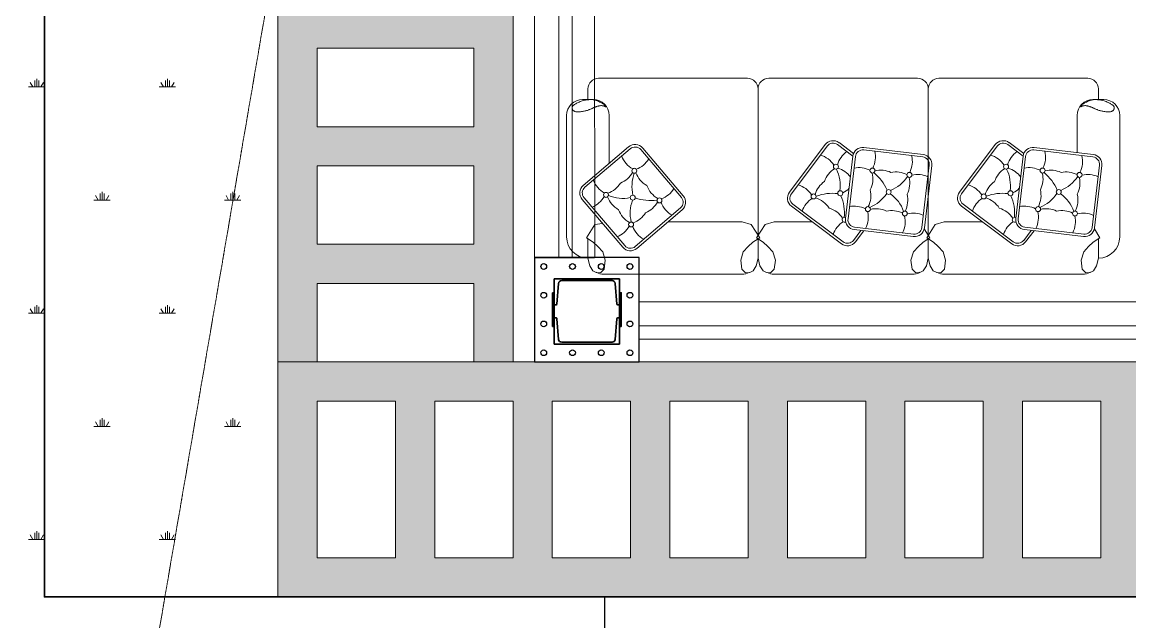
# Model space of a CAD drawing. Header units: millimetres. Extents: x 19543921 to 20171754, y -3528062 to -3222959.
# Drawn here: x 19582525 to 19586765, y -3297166 to -3294871 of the extents above; entities that cross this region are included whole.
import ezdxf

# ---------------------------------------------------------------- set-up
doc = ezdxf.new("R2010")
doc.units = ezdxf.units.MM
doc.header["$MEASUREMENT"] = 0
doc.linetypes.add('CENTER2', pattern=[28.575, 19.05, -3.175, 3.175, -3.175])
for name, color, linetype, lineweight in [('CENTER LINE', 40, 'CENTER2', 15), ('EDIFICIO', 5, 'Continuous', 0), ('ele 1', 24, 'Continuous', 35), ('FURNITURE', 34, 'Continuous', 5), ('hach', 8, 'Continuous', 0), ('wall', 1, 'Continuous', 35), ('Windows', 4, 'Continuous', 13)]:
    doc.layers.add(name, color=color, linetype=linetype, lineweight=lineweight)
doc.layers.add('Hc', color=10, linetype='Continuous')
doc.linetypes.add('ZIGZAG', pattern='A,0.0001,-0.2,[131,ltypeshp.shx,S=0.2,R=0,X=-0.2,Y=0],-0.4,[131,ltypeshp.shx,S=0.2,R=180,X=0.2,Y=0],-0.2', length=0.8001)
pattern_1 = [(228.0127875, (4702.881, -25671.991), (-1600, -1800), [26.9072, -2663.8176094]), (184.96974073, (4684.881, -25691.991), (2400, 200), [46.1736, -4571.1849522]), (132.51044708, (4638.881, -25695.991), (2000, -2200), [32.5576, -3223.2065192]), (267.273689006, (4560.881, -25745.991), (200, 4000), [42.0476, -4162.7116083]), (292.83365418, (4558.881, -25787.991), (-1000, 2400), [41.231, -4081.8746256]), (357.273689006, (4574.881, -25825.991), (-4000, 200), [42.0476, -4162.7116083]), (37.694240467, (4616.881, -25827.991), (-2600, -2000), [55.6058, -5504.9697098]), (72.255328375, (4660.881, -25793.991), (1400, 4400), [52.4976, -5197.2642994]), (121.429565615, (4676.881, -25743.991), (-1600, 2600), [42.19, -4176.814622]), (175.23635831, (4654.881, -25707.991), (2200, -200), [48.1664, -2360.1525158]), (222.397437798, (4606.881, -25703.991), (-2400, -2200), [62.2896, -6166.675001]), (138.81407483, (4758.881, -25747.991), (-1400, 1200), [21.2602, -2104.7689625]), (171.46923439, (4742.881, -25733.991), (2600, -400), [40.4474, -4004.3022832]), (225, (4702.88, -25727.99), (-2e-14, -200), [28.2842, -254.5585125]), (203.19859051, (4688.88, -25703.99), (1000, 400), [15.2316, -1507.9230212]), (291.80140949, (4674.88, -25709.99), (-200, 600), [21.5406, -1055.4923614]), (30.96375653, (4682.88, -25729.99), (600, 400), [34.9858, -1131.204579]), (161.56505118, (4712.88, -25711.99), (400, -200), [25.2982, -607.157332]), (16.389540334, (4558.881, -25709.991), (2000, 600), [35.44, -3508.5690293]), (70.34617594, (4592.881, -25699.991), (-800, -2200.000000001), [29.7322, -2943.4815495]), (293.19859051, (4712.88, -25671.99), (-400, 1000), [30.463, -1492.6916212]), (343.610459666, (4724.881, -25699.991), (-2000, 600), [35.44, -3508.5690293]), (339.44395478, (4558.88, -25833.99), (-1000, 400), [34.176, -1674.624749]), (294.77514057, (4590.881, -25845.991), (-1000, 2200), [28.6356, -2834.9286127]), (66.80140949, (4714.88, -25871.99), (400, 1000), [30.463, -1492.6916212]), (17.354024636, (4726.881, -25843.991), (-2600, -800), [33.5262, -3319.0847228]), (69.44395478, (4616.88, -25871.99), (-400, -1000), [17.088, -1691.712749]), (101.30993247, (4702.88, -25871.99), (-200, 800), [10.198, -1009.6059027]), (165.96375653, (4700.88, -25861.99), (600, -200), [41.231, -783.3901251]), (186.00900596, (4660.881, -25851.991), (2000, 200), [38.21, -3782.784635]), (303.69006753, (4682.88, -25747.99), (-200, 400), [28.8444, -692.265855]), (353.157226587, (4698.881, -25771.991), (3400, -400), [50.3588, -4985.5125248]), (60.9453959, (4748.881, -25777.991), (-800, -1400), [20.5912, -2038.5348282]), (90, (4758.88, -25760), (-200, 200), [12, -188]), (120.25643716, (4656.881, -25845.991), (800, -1400), [27.7848, -2750.7039979]), (48.0127875, (4642.881, -25821.991), (1600, 1800), [53.8144, -2636.9104094]), (0, (4678.88, -25782), (200, 200), [52, -148]), (325.30484647, (4730.881, -25781.991), (2000, -1400), [31.6228, -3130.6548602]), (254.0546041, (4756.88, -25799.99), (-200, -800), [29.1204, -1426.9015779]), (207.645975364, (4748.881, -25827.991), (-3800, -2000), [47.413, -4693.8948365]), (175.42607874, (4706.881, -25849.991), (-2600, 200), [50.1598, -4965.8146816])]

# ---------------------------------------------------------------- blocks, each defined once
blk = doc.blocks.new('c-section')
at = {"layer": 'wall'}
for p, q in [((75, 318.1), (325, 318.1)), ((75, 318.1), (75, 218.1)), ((91.8, 300.1), (85.6, 220.9)), ((296.3, 310.9), (103.7, 310.9)), ((314.4, 220.9), (308.2, 300.1)), ((325, 318.1), (325, 218.1)), ((82.4, 218.1), (75, 218.1)), ((325, 218.1), (317.6, 218.1)), ((75, 68.1), (75, 168.1)), ((82.4, 168.1), (75, 168.1)), ((91.8, 86), (85.6, 165.2)), ((314.4, 165.2), (308.2, 86)), ((325, 168.1), (317.6, 168.1)), ((325, 68.1), (325, 168.1)), ((75, 68.1), (325, 68.1)), ((296.3, 75.3), (103.7, 75.3))]:
    blk.add_line(p, q, dxfattribs=at)
at = {"layer": 'wall', "color": 2, "lineweight": -3}
blk.add_lwpolyline([(0, 0), (400, 0), (400, 400), (0, 400)], close=True, dxfattribs=at)
at = {"layer": 'wall', "linetype": 'Continuous', "ltscale": 1000}
for points in [[(68.7, 264.2), (75, 264.2), (75, 135.8), (68.7, 135.8)], [(325, 264.2), (331.3, 264.2), (331.3, 135.8), (325, 135.8)]]:
    blk.add_lwpolyline(points, close=True, dxfattribs=at)
at = {"layer": 'wall', "color": 2, "lineweight": -3}
for centre in [(35, 365), (145, 365), (255, 365), (365, 365), (35, 255), (365, 255), (35, 145), (365, 145), (35, 35), (145, 35), (255, 35), (365, 35)]:
    blk.add_circle(centre, 11, dxfattribs=at)
at = {"layer": 'wall'}
for centre, radius, start, end in [((103.7, 298.9), 12, 90, 174), ((296.3, 298.9), 12, 6, 90), ((82.4, 221.3), 3.2, 270, 354), ((317.6, 221.3), 3.2, 186, 270), ((82.4, 164.9), 3.2, 6, 90), ((317.6, 164.9), 3.2, 90, 174), ((103.7, 87.3), 12, 186, 270), ((296.3, 87.3), 12, 270, 354)]:
    blk.add_arc(centre, radius, start, end, dxfattribs=at)
blk = doc.blocks.new('block 1')
at = {"layer": 'EDIFICIO', "ltscale": 7}
blk.add_lwpolyline([(19598526, -3261222.8), (19598526, -3261522.8), (19599126, -3261522.8), (19599126, -3261222.8)], close=True, dxfattribs=at)

msp = doc.modelspace()

# ---------------------------------------------------------------- hatches: boundary and pattern name
at = {"layer": 'hach', "linetype": 'Continuous', "ltscale": 1000}
h = msp.add_hatch(dxfattribs=at)
h.set_pattern_fill('SWAMP', color=256, scale=500)
h.set_pattern_definition([(0, (342299.43, -568438.57), (250, 433.0127015), [62.5, -437.5]), (90, (342330.68, -568438.57), (-250, 433.0127015), [31.25, -834.775403]), (90, (342338.5, -568438.57), (-250, 433.0127015), [25, -841.025403]), (90, (342322.87, -568438.57), (-250, 433.0127015), [25, -841.025403]), (60, (342346.3, -568438.57), (-250, 433.012702), [20, -480]), (120, (342315.06, -568438.57), (-500, 2e-07), [20, -480])])
h.paths.add_polyline_path([(19582038.1, -3295593), (19582065.2, -3295670.1), (19582082.7, -3295646.1), (19582043.3, -3295662.8)], flags=16)
h.paths.add_polyline_path([(19582124.7, -3295645.4), (19582126.6, -3295657.1), (19582095.1, -3295686.2)], flags=16)
h.paths.add_polyline_path([(19582119.2, -3295724.5), (19582089.2, -3295687.1), (19582081.8, -3295697.3)], flags=16)
h.paths.add_polyline_path([(19582010.9, -3295786.6), (19582021, -3295794.2), (19582048.9, -3295757.3)], flags=16)
h.paths.add_polyline_path([(19582069.8, -3295792.4), (19582062.6, -3295709.4), (19582039.1, -3295713.1)], flags=16)
h.paths.add_polyline_path([(19582121.7, -3296012.9), (19582122.8, -3296027.9), (19582116.7, -3296033.2), (19582126.5, -3296043.8), (19582143.6, -3296020.2), (19582138.5, -3296005.8)], flags=16)
h.paths.add_polyline_path([(19582036.6, -3295966.6), (19582037.6, -3295967.9), (19582037.8, -3295967)], flags=16)
h.paths.add_polyline_path([(19582115.9, -3295808.1), (19582032.7, -3295813.6), (19582035.9, -3295837.2)], flags=16)
h.paths.add_polyline_path([(19582030.8, -3295843.9), (19582081.4, -3295935.7), (19582081.1, -3295936.1), (19582083, -3295947.8), (19582051.4, -3295976.9), (19582081.4, -3295935.7), (19582070.8, -3295916.4), (19582013.2, -3295846.3)], flags=16)
h.paths.add_polyline_path([(19581994.5, -3295883.7), (19582016.5, -3295946.4), (19581999.7, -3295953.5)], flags=16)
h.paths.add_polyline_path([(19582203.1, -3295995.5), (19582205, -3296007.3), (19582173.4, -3296036.3)], flags=16)
h.paths.add_polyline_path([(19582019, -3296000.1), (19581995.5, -3296003.8), (19582026.1, -3296083.2)], flags=16)
h.paths.add_polyline_path([(19582197.6, -3296074.6), (19582167.6, -3296037.3), (19582160.2, -3296047.5)], flags=16)
h.paths.add_polyline_path([(19582067, -3296169.6), (19582054.2, -3296177.6), (19582046.7, -3296174.6), (19582041.9, -3296188.1), (19582070.7, -3296192.4), (19582081.1, -3296181.2)], flags=16)
h.paths.add_polyline_path([(19582141, -3296059.5), (19582117.5, -3296063.2), (19582148.2, -3296142.6)], flags=16)
h.paths.add_polyline_path([(19582034.7, -3296208.3), (19582020.5, -3296189.2), (19582013, -3296197.8), (19582005.4, -3296208.2), (19582008.1, -3296225.3)], flags=16)
h.paths.add_polyline_path([(19581962.2, -3296239.1), (19581960.9, -3296238.7), (19581961.9, -3296239.9)], flags=16)
h.paths.add_polyline_path([(19582120.2, -3296233.7), (19582110.7, -3296240.8), (19582070.3, -3296226.3)], flags=16)
h.paths.add_polyline_path([(19582047.3, -3296305.5), (19582048.4, -3296320.5), (19582042.3, -3296325.8), (19582052.1, -3296336.4), (19582069.2, -3296312.8), (19582064.1, -3296298.4)], flags=16)
h.paths.add_polyline_path([(19582066.7, -3296221.5), (19582054.3, -3296219.7), (19582047.6, -3296265.4)], flags=16)
h.paths.add_polyline_path([(19582128.7, -3296288.1), (19582130.6, -3296299.8), (19582099.1, -3296328.9)], flags=16)
h.paths.add_polyline_path([(19581919.4, -3296431.2), (19581923.4, -3296429.4), (19581902.3, -3296403.2), (19581894.9, -3296413.4)], flags=16)
h.paths.add_polyline_path([(19581950.5, -3296355.2), (19581949.6, -3296345.2), (19581947.6, -3296347.9)], flags=16)
h.paths.add_polyline_path([(19582123.2, -3296367.2), (19582093.2, -3296329.8), (19582085.8, -3296340)], flags=16)
h.paths.add_polyline_path([(19582066.6, -3296352.1), (19582043.1, -3296355.8), (19582073.8, -3296435.2)], flags=16)
h.paths.add_polyline_path([(19581983.2, -3296432.8), (19581984.3, -3296434), (19581984.5, -3296433.2)], flags=16)
h.paths.add_polyline_path([(19582027.8, -3296402.3), (19582029.6, -3296414), (19581998.1, -3296443.1)], flags=16)
h.paths.add_polyline_path([(19581965.7, -3296466.3), (19581942.2, -3296470), (19581972.8, -3296549.3)], flags=16)
h.paths.add_polyline_path([(19581621.9, -3298010.4), (19581649, -3298087.5), (19581666.5, -3298063.5), (19581627.1, -3298080.2)], flags=16)
h.paths.add_polyline_path([(19581708.5, -3298062.8), (19581710.4, -3298074.5), (19581678.9, -3298103.6)], flags=16)
h.paths.add_polyline_path([(19581703, -3298141.9), (19581673, -3298104.5), (19581665.6, -3298114.7)], flags=16)
h.paths.add_polyline_path([(19583920, -3298545), (19583890.5, -3298508.3), (19583883.1, -3298518.5), (19583920, -3298545.3)], flags=16)
h.paths.add_polyline_path([(19583807.3, -3298550.3), (19583769.3, -3298579.6), (19583779.4, -3298587.2)], flags=16)
h.paths.add_polyline_path([(19583760.8, -3298490.5), (19583753.4, -3298500.7), (19583790.8, -3298527.9)], flags=16)
h.paths.add_polyline_path([(19583898.8, -3298446.9), (19583882.8, -3298497.5), (19583865.8, -3298492.2), (19583866.5, -3298491.3), (19583861.4, -3298476.9), (19583827.6, -3298491.3), (19583849.4, -3298514.9), (19583831.7, -3298517.7), (19583833.6, -3298529.4), (19583761.9, -3298570.8), (19583763.3, -3298569.7), (19583728.3, -3298543.2), (19583740.1, -3298541.6), (19583764.2, -3298568.8), (19583826.5, -3298515.5), (19583791.2, -3298451.9), (19583792.8, -3298453.6), (19583796.3, -3298448.8), (19583798, -3298459.2), (19583827.6, -3298491.3), (19583844.6, -3298484), (19583839.4, -3298414.2), (19583866.5, -3298491.3)], flags=16)
h.paths.add_polyline_path([(19583976.9, -3298545), (19583960.9, -3298595.7), (19583944, -3298590.3)], flags=16)
h.paths.add_polyline_path([(19583577.6, -3298449.2), (19583559.3, -3298435.4), (19583523.3, -3298437.3), (19583542.8, -3298430.9), (19583538.8, -3298423.6), (19583516.8, -3298396.9), (19583464.8, -3298415.8), (19583481, -3298445.1), (19583489, -3298444.6), (19583482.1, -3298447.1), (19583497.4, -3298474.9), (19583500, -3298474.7)], flags=16)
h.paths.add_polyline_path([(19583603.2, -3298484.5), (19583620.9, -3298482.1), (19583617.3, -3298456), (19583606.6, -3298461.7), (19583600.8, -3298466.8)], flags=16)
h.paths.add_polyline_path([(19583656.5, -3298358.9), (19583631.1, -3298392.4), (19583624.5, -3298402.9), (19583633.1, -3298396.3)], flags=16)
h.paths.add_polyline_path([(19583769.1, -3298429.1), (19583753, -3298479.7), (19583736.1, -3298474.4), (19583736.8, -3298473.5), (19583731.7, -3298459.1), (19583697.9, -3298473.4), (19583719.7, -3298497.1), (19583702, -3298499.8), (19583703.9, -3298511.6), (19583632.2, -3298553), (19583676.2, -3298515.3), (19583620.8, -3298447.9), (19583644.3, -3298444.6), (19583640.2, -3298415.2), (19583710.8, -3298410.5), (19583709.7, -3298396.4), (19583714.6, -3298410.3), (19583723.4, -3298409.7), (19583715.4, -3298412.6), (19583736.8, -3298473.5)], flags=16)
h.paths.add_polyline_path([(19583869.3, -3298550), (19583927.5, -3298613), (19583906.1, -3298616.4)], flags=16)
h.paths.add_polyline_path([(19583583.8, -3298315.3), (19583503.9, -3298344.4), (19583500.6, -3298320.8)], flags=0)
h.paths.add_polyline_path([(19583516.8, -3298264.5), (19583478.9, -3298293.8), (19583488.9, -3298301.4)], flags=0)
h.paths.add_polyline_path([(19583565.9, -3298387.6), (19583554.1, -3298389.2), (19583580.9, -3298409.5), (19583586.3, -3298410.6)], flags=16)
h.paths.add_polyline_path([(19583186.5, -3298241.2), (19583186.2, -3298237.2), (19583181.9, -3298243.2)], flags=16)
h.paths.add_polyline_path([(19583223.4, -3298254.4), (19583224.4, -3298255.6), (19583224.7, -3298254.8)], flags=16)
h.paths.add_polyline_path([(19583404.7, -3298194.1), (19583388.4, -3298245.6), (19583420.1, -3298285.1), (19583467.9, -3298301.3), (19583462.3, -3298318.1), (19583461.4, -3298317.4), (19583446.8, -3298322.2), (19583459.3, -3298353.2), (19583495.6, -3298325.3), (19583484.6, -3298335), (19583487.5, -3298356.5), (19583433.1, -3298385.2), (19583422, -3298393.8), (19583418.2, -3298398.8), (19583428.8, -3298425.2), (19583452.9, -3298403.8), (19583455.8, -3298425.3), (19583394.8, -3298457.5), (19583400.9, -3298464.5), (19583374.7, -3298468.1), (19583375.9, -3298467.5), (19583288.9, -3298472.2), (19583330.5, -3298458.5), (19583324.2, -3298447), (19583270.2, -3298381.3), (19583205.9, -3298415.3), (19583245.9, -3298379.7), (19583239, -3298362.5), (19583212.4, -3298364), (19583213, -3298370.9), (19583210.3, -3298364.1), (19583169.1, -3298366.3), (19583206.5, -3298354), (19583179.5, -3298284.3), (19583149.5, -3298301.7), (19583171.4, -3298329), (19583140.7, -3298306.7), (19583115.5, -3298321.3), (19583122, -3298397), (19583088.5, -3298310.4), (19583012.8, -3298354.2), (19583077.4, -3298298.8), (19583042.1, -3298235.3), (19583078.5, -3298274.6), (19583095.5, -3298267.3), (19583090.3, -3298197.5), (19583117.4, -3298274.7), (19583146.9, -3298234.1), (19583133.1, -3298209.1), (19583191.3, -3298272.1), (19583173.6, -3298274.9), (19583176.4, -3298292.5), (19583205.8, -3298287.8), (19583207.6, -3298309.2), (19583254.2, -3298325), (19583309.5, -3298282.3), (19583332.4, -3298262.7), (19583297.1, -3298199.1), (19583333.4, -3298238.5), (19583350.5, -3298231.2), (19583345.3, -3298161.4), (19583372.4, -3298238.5)], flags=16)
h.paths.add_polyline_path([(19583436.2, -3298370.1), (19583430.5, -3298386.9), (19583375.6, -3298345.2), (19583376, -3298349.7)], flags=16)
h.paths.add_polyline_path([(19583468.1, -3298473.3), (19583430.2, -3298502.5), (19583440.2, -3298510.1)], flags=16)
h.paths.add_polyline_path([(19583369.2, -3298338.7), (19583289.3, -3298367.7), (19583286, -3298344.2)], flags=16)
h.paths.add_polyline_path([(19583373.1, -3298430.5), (19583367.4, -3298447.3), (19583322.8, -3298413.4)], flags=0)
h.paths.add_polyline_path([(19583176.7, -3298419), (19583138.7, -3298448.3), (19583148.8, -3298455.9)], flags=16)
h.paths.add_polyline_path([(19584876.5, -3285528.5), (19585385.9, -3282120), (19584764.7, -3282027.1), (19584255.3, -3285435.7)])
h.paths.add_polyline_path([(19583924.5, -3298399.4), (19583794.2, -3297071.4), (19583537.4, -3297214.6), (19583319, -3298274.7)], flags=16)
h.paths.add_polyline_path([(19583481.5, -3286792), (19583481.5, -3286047.1), (19584551, -3285785.7), (19584587.1, -3285916.4), (19583827.9, -3287171.4), (19583430.5, -3286785)], flags=17)
h.paths.add_polyline_path([(19583462.8, -3297071.4), (19583504.1, -3294016.4), (19582952.6, -3294016.4), (19582952.6, -3288671.4), (19583481.5, -3288671.4), (19583481.5, -3285916.4), (19584693.5, -3287171.4), (19585290.7, -3282839.4), (19585451.3, -3282136.4), (19582609.9, -3282136.4), (19582577.8, -3282276.7), (19581636.1, -3289066.4), (19580128.7, -3297840.2), (19582843.3, -3298399.5)])
h.paths.add_polyline_path([(19582952.6, -3289368.6), (19582952.6, -3288742), (19582446.4, -3288658.1), (19582345.4, -3289268)], flags=17)
h.paths.add_polyline_path([(19585394.5, -3297393.6), (19584754.1, -3297261.6), (19584754.1, -3297071.4), (19584754.1, -3297071.4), (19582843.3, -3298399.5), (19585140.5, -3298872.8)])
h = msp.add_hatch(dxfattribs=at)
h.set_pattern_fill('GRAVEL', color=256, scale=200)
h.set_pattern_definition(pattern_1)
h.paths.add_polyline_path([(19584254.1, -3293171.4), (19584254.1, -3293471.4), (19583654.1, -3293471.4), (19583654.1, -3293171.4)], flags=16)
h.paths.add_polyline_path([(19584254.1, -3292721.4), (19584254.1, -3293021.4), (19583654.1, -3293021.4), (19583654.1, -3292721.4)], flags=16)
h.paths.add_polyline_path([(19584254.1, -3293621.4), (19584254.1, -3293921.4), (19583654.1, -3293921.4), (19583654.1, -3293621.4)], flags=16)
h.paths.add_polyline_path([(19584254.1, -3292271.4), (19584254.1, -3292571.4), (19583654.1, -3292571.4), (19583654.1, -3292271.4)], flags=16)
h.paths.add_polyline_path([(19584254.1, -3294071.4), (19584254.1, -3294371.4), (19583654.1, -3294371.4), (19583654.1, -3294071.4)], flags=16)
h.paths.add_polyline_path([(19584254.1, -3291821.4), (19584254.1, -3292121.4), (19583654.1, -3292121.4), (19583654.1, -3291821.4)], flags=16)
h.paths.add_polyline_path([(19584254.1, -3294521.4), (19584254.1, -3294821.4), (19583654.1, -3294821.4), (19583654.1, -3294521.4)], flags=16)
h.paths.add_polyline_path([(19584254.1, -3291371.4), (19584254.1, -3291671.4), (19583654.1, -3291671.4), (19583654.1, -3291371.4)], flags=16)
h.paths.add_polyline_path([(19584254.1, -3294971.4), (19584254.1, -3295271.4), (19583654.1, -3295271.4), (19583654.1, -3294971.4)], flags=16)
h.paths.add_polyline_path([(19584254.1, -3290921.4), (19584254.1, -3291221.4), (19583654.1, -3291221.4), (19583654.1, -3290921.4)], flags=16)
h.paths.add_polyline_path([(19584254.1, -3295421.4), (19584254.1, -3295721.4), (19583654.1, -3295721.4), (19583654.1, -3295421.4)], flags=16)
h.paths.add_polyline_path([(19584254.1, -3290471.4), (19584254.1, -3290771.4), (19583654.1, -3290771.4), (19583654.1, -3290471.4)], flags=16)
h.paths.add_polyline_path([(19584254.1, -3295871.4), (19584254.1, -3296171.4), (19583654.1, -3296171.4), (19583654.1, -3295871.4)], flags=16)
h.paths.add_polyline_path([(19584254.1, -3290021.4), (19584254.1, -3290321.4), (19583654.1, -3290321.4), (19583654.1, -3290021.4)], flags=16)
h.paths.add_polyline_path([(19584254.1, -3289571.4), (19584254.1, -3289871.4), (19583654.1, -3289871.4), (19583654.1, -3289571.4)], flags=16)
h.paths.add_polyline_path([(19584254.1, -3289421.4), (19583654.1, -3289421.4), (19583654.1, -3289121.4), (19584254.1, -3289121.4)], flags=16)
h.paths.add_polyline_path([(19583504.1, -3296171.4), (19584404.1, -3296171.4), (19584404.1, -3288971.4), (19583504.1, -3288971.4)])
h = msp.add_hatch(dxfattribs=at)
h.set_pattern_fill('GRAVEL', color=256, scale=200)
h.set_pattern_definition(pattern_1)
h.paths.add_polyline_path([(19588454.1, -3297071.4), (19588454.1, -3296921.4), (19588154.1, -3296921.4), (19588154.1, -3296321.4), (19588454.1, -3296321.4), (19588454.1, -3296171.4), (19583504.1, -3296171.4), (19583504.1, -3297071.4)])
h.paths.add_polyline_path([(19586804.1, -3296921.4), (19586804.1, -3296321.4), (19587104.1, -3296321.4), (19587104.1, -3296921.4)], flags=16)
h.paths.add_polyline_path([(19586654.1, -3296921.4), (19586354.1, -3296921.4), (19586354.1, -3296321.4), (19586654.1, -3296321.4)], flags=16)
h.paths.add_polyline_path([(19587254.1, -3296921.4), (19587254.1, -3296321.4), (19587554.1, -3296321.4), (19587554.1, -3296921.4)], flags=16)
h.paths.add_polyline_path([(19586204.1, -3296921.4), (19585904.1, -3296921.4), (19585904.1, -3296321.4), (19586204.1, -3296321.4)], flags=16)
h.paths.add_polyline_path([(19587704.1, -3296921.4), (19587704.1, -3296321.4), (19588004.1, -3296321.4), (19588004.1, -3296921.4)], flags=16)
h.paths.add_polyline_path([(19585754.1, -3296921.4), (19585454.1, -3296921.4), (19585454.1, -3296321.4), (19585754.1, -3296321.4)], flags=16)
h.paths.add_polyline_path([(19585304.1, -3296921.4), (19585004.1, -3296921.4), (19585004.1, -3296321.4), (19585304.1, -3296321.4)], flags=16)
h.paths.add_polyline_path([(19584854.1, -3296921.4), (19584554.1, -3296921.4), (19584554.1, -3296321.4), (19584854.1, -3296321.4)], flags=16)
h.paths.add_polyline_path([(19584404.1, -3296921.4), (19584104.1, -3296921.4), (19584104.1, -3296321.4), (19584404.1, -3296321.4)], flags=16)
h.paths.add_polyline_path([(19583954.1, -3296921.4), (19583654.1, -3296921.4), (19583654.1, -3296321.4), (19583954.1, -3296321.4)], flags=16)

# ---------------------------------------------------------------- linework, layer by layer
at = {"layer": 'CENTER LINE', "ltscale": 0.25}
msp.add_lwpolyline([(19582597.7, -3299829.6), (19584377.2, -3289465.4), (19585290.7, -3282839.4), (19587893.9, -3271446.1), (19588939.2, -3265751.7), (19589157.7, -3264791.9), (19590863.3, -3262159.3)], dxfattribs=at)
at = {"layer": 'EDIFICIO', "linetype": 'Continuous', "ltscale": 1000}
for p, q in [((19583504.1, -3288971.4), (19583504.1, -3296171.4)), ((19584404.1, -3288971.4), (19584404.1, -3296171.4)), ((19583504.1, -3296171.4), (19596704.1, -3296171.4)), ((19583504.1, -3296171.4), (19583504.1, -3297071.4)), ((19583504.1, -3297071.4), (19596704.1, -3297071.4))]:
    msp.add_line(p, q, dxfattribs=at)
at = {"layer": 'ele 1', "color": 30, "linetype": 'ZIGZAG', "ltscale": 100, "true_color": 0xf26722}
msp.add_lwpolyline([(19597154.1, -3282136.4), (19582609.9, -3282136.4), (19582609.9, -3297071.4), (19597454.1, -3297071.4)], dxfattribs=at)
at = {"layer": 'FURNITURE'}
for p, q in [((19584690.7, -3295167.6), (19584690.7, -3295126.9)), ((19584731.4, -3295086.2), (19585301.4, -3295086.2)), ((19585342.2, -3295126.9), (19585342.2, -3295687)), ((19585342.2, -3295126.9), (19585342.2, -3295167.6)), ((19585952.9, -3295086.2), (19585382.9, -3295086.2)), ((19585993.6, -3295167.6), (19585993.6, -3295126.9)), ((19585993.6, -3295126.9), (19585993.6, -3295687)), ((19585993.6, -3295126.9), (19585993.6, -3295687)), ((19586604.3, -3295086.2), (19586034.3, -3295086.2)), ((19586645, -3295167.6), (19586645, -3295126.9)), ((19584711.1, -3295167.6), (19584670.4, -3295167.6)), ((19584677.7, -3295170.2), (19584681.9, -3295169.3)), ((19584681.9, -3295169.3), (19584686, -3295168.7)), ((19584686, -3295168.7), (19584689.9, -3295168.3)), ((19584689.9, -3295168.3), (19584693.7, -3295168)), ((19584693.7, -3295168), (19584697.2, -3295167.8)), ((19584697.2, -3295167.8), (19584700.4, -3295167.7)), ((19584700.4, -3295167.7), (19584703.2, -3295167.6)), ((19584703.2, -3295167.6), (19584705.5, -3295167.6)), ((19584705.5, -3295167.6), (19584707.4, -3295167.6)), ((19584707.4, -3295167.6), (19584708.8, -3295167.6)), ((19584708.8, -3295167.6), (19584710, -3295167.7)), ((19584710, -3295167.7), (19584711.1, -3295167.8)), ((19584711.1, -3295167.8), (19584712.3, -3295168.1)), ((19584712.3, -3295168.1), (19584713.5, -3295168.4)), ((19584713.5, -3295168.4), (19584715.1, -3295168.9)), ((19584715.1, -3295168.9), (19584717.1, -3295169.5)), ((19584717.1, -3295169.5), (19584719.6, -3295170.3)), ((19586618.7, -3295169.5), (19586616.2, -3295170.3)), ((19586620.7, -3295168.9), (19586618.7, -3295169.5)), ((19586622.2, -3295168.4), (19586620.7, -3295168.9)), ((19586623.5, -3295168.1), (19586622.2, -3295168.4)), ((19586624.6, -3295167.8), (19586623.5, -3295168.1)), ((19586625.7, -3295167.7), (19586624.6, -3295167.8)), ((19586624.7, -3295167.6), (19586665.4, -3295167.6)), ((19586626.9, -3295167.6), (19586625.7, -3295167.7)), ((19586628.4, -3295167.6), (19586626.9, -3295167.6)), ((19586630.2, -3295167.6), (19586628.4, -3295167.6)), ((19586632.5, -3295167.6), (19586630.2, -3295167.6)), ((19586635.3, -3295167.7), (19586632.5, -3295167.6)), ((19586638.5, -3295167.8), (19586635.3, -3295167.7)), ((19586642, -3295168), (19586638.5, -3295167.8)), ((19586645.8, -3295168.3), (19586642, -3295168)), ((19586649.8, -3295168.7), (19586645.8, -3295168.3)), ((19586653.9, -3295169.3), (19586649.8, -3295168.7)), ((19586658.1, -3295170.2), (19586653.9, -3295169.3)), ((19584630.3, -3295198.1), (19584630.6, -3295197)), ((19584630.3, -3295199.3), (19584630.3, -3295198.1)), ((19584630.3, -3295200.4), (19584630.3, -3295199.3)), ((19584630.4, -3295201.5), (19584630.3, -3295200.4)), ((19584630.7, -3295202.5), (19584630.4, -3295201.5)), ((19584630.6, -3295197), (19584631, -3295195.7)), ((19584631, -3295203.5), (19584630.7, -3295202.5)), ((19584631, -3295195.7), (19584631.5, -3295194.5)), ((19584631.3, -3295204.5), (19584631, -3295203.5)), ((19584631.8, -3295205.4), (19584631.3, -3295204.5)), ((19584631.5, -3295194.5), (19584632.3, -3295193.2)), ((19584632.2, -3295206.3), (19584631.8, -3295205.4)), ((19584632.8, -3295207.2), (19584632.2, -3295206.3)), ((19584632.3, -3295193.2), (19584633.3, -3295191.9)), ((19584633.4, -3295208), (19584632.8, -3295207.2)), ((19584633.3, -3295191.9), (19584634.5, -3295190.6)), ((19584634.1, -3295208.9), (19584633.4, -3295208)), ((19584634.9, -3295209.7), (19584634.1, -3295208.9)), ((19584634.5, -3295190.6), (19584636, -3295189.2)), ((19584635.7, -3295210.5), (19584634.9, -3295209.7)), ((19584636.6, -3295211.2), (19584635.7, -3295210.5)), ((19584636, -3295189.2), (19584637.7, -3295187.8)), ((19584637.7, -3295212), (19584636.6, -3295211.2)), ((19584637.7, -3295187.8), (19584639.7, -3295186.4)), ((19584639, -3295212.6), (19584637.7, -3295212)), ((19584639.7, -3295186.4), (19584641.9, -3295184.9)), ((19584641.9, -3295184.9), (19584644.5, -3295183.4)), ((19584644.5, -3295183.4), (19584647.3, -3295181.8)), ((19584647.3, -3295181.8), (19584650.4, -3295180.1)), ((19584650.4, -3295180.1), (19584653.8, -3295178.5)), ((19584653.8, -3295178.5), (19584657.5, -3295176.9)), ((19584657.5, -3295176.9), (19584661.3, -3295175.3)), ((19584661.3, -3295175.3), (19584665.3, -3295173.8)), ((19584665.3, -3295173.8), (19584669.3, -3295172.4)), ((19584669.3, -3295172.4), (19584673.5, -3295171.2)), ((19584676.6, -3295211.9), (19584673.3, -3295212.5)), ((19584673.5, -3295171.2), (19584677.7, -3295170.2)), ((19584679.8, -3295211.2), (19584676.6, -3295211.9)), ((19584682.9, -3295210.5), (19584679.8, -3295211.2)), ((19584685.8, -3295209.7), (19584682.9, -3295210.5)), ((19584688.6, -3295208.9), (19584685.8, -3295209.7)), ((19584691.2, -3295208), (19584688.6, -3295208.9)), ((19584693.7, -3295207.1), (19584691.2, -3295208)), ((19584696.1, -3295206.2), (19584693.7, -3295207.1)), ((19584698.4, -3295205.3), (19584696.1, -3295206.2)), ((19584700.6, -3295204.4), (19584698.4, -3295205.3)), ((19584702.6, -3295203.5), (19584700.6, -3295204.4)), ((19584704.6, -3295202.6), (19584702.6, -3295203.5)), ((19584706.5, -3295201.6), (19584704.6, -3295202.6)), ((19584708.3, -3295200.8), (19584706.5, -3295201.6)), ((19584710.1, -3295199.9), (19584708.3, -3295200.8)), ((19584711.8, -3295199.1), (19584710.1, -3295199.9)), ((19584713.5, -3295198.3), (19584711.8, -3295199.1)), ((19584715.2, -3295197.6), (19584713.5, -3295198.3)), ((19584716.9, -3295196.8), (19584715.2, -3295197.6)), ((19584718.5, -3295196.2), (19584716.9, -3295196.8)), ((19584720.2, -3295195.5), (19584718.5, -3295196.2)), ((19584719.6, -3295170.3), (19584722.5, -3295171.3)), ((19584721.9, -3295194.9), (19584720.2, -3295195.5)), ((19584723.6, -3295194.3), (19584721.9, -3295194.9)), ((19584722.5, -3295171.3), (19584725.8, -3295172.5)), ((19584725.3, -3295193.8), (19584723.6, -3295194.3)), ((19584727.1, -3295193.3), (19584725.3, -3295193.8)), ((19584725.8, -3295172.5), (19584729.4, -3295173.8)), ((19584728.9, -3295192.8), (19584727.1, -3295193.3)), ((19584730.7, -3295192.3), (19584728.9, -3295192.8)), ((19584729.4, -3295173.8), (19584733.1, -3295175.3)), ((19584732.6, -3295191.9), (19584730.7, -3295192.3)), ((19584734.4, -3295191.6), (19584732.6, -3295191.9)), ((19584733.1, -3295175.3), (19584736.8, -3295176.9)), ((19584736.2, -3295191.3), (19584734.4, -3295191.6)), ((19584738, -3295191.1), (19584736.2, -3295191.3)), ((19584736.8, -3295176.9), (19584740.4, -3295178.7)), ((19584739.8, -3295190.9), (19584738, -3295191.1)), ((19584741.6, -3295190.9), (19584739.8, -3295190.9)), ((19584740.4, -3295178.7), (19584743.9, -3295180.5)), ((19584743.2, -3295190.9), (19584741.6, -3295190.9)), ((19584744.9, -3295191), (19584743.2, -3295190.9)), ((19584743.9, -3295180.5), (19584747.1, -3295182.5)), ((19584746.5, -3295191.1), (19584744.9, -3295191)), ((19584748.1, -3295191.4), (19584746.5, -3295191.1)), ((19584747.1, -3295182.5), (19584749.9, -3295184.6)), ((19584749.7, -3295191.7), (19584748.1, -3295191.4)), ((19584751.2, -3295192.1), (19584749.7, -3295191.7)), ((19584749.9, -3295184.6), (19584752.5, -3295186.6)), ((19584752.7, -3295192.6), (19584751.2, -3295192.1)), ((19584752.5, -3295186.6), (19584754.6, -3295188.5)), ((19584754.2, -3295193.2), (19584752.7, -3295192.6)), ((19584755.6, -3295193.8), (19584754.2, -3295193.2)), ((19584754.6, -3295188.5), (19584756.5, -3295190.4)), ((19584756.9, -3295194.3), (19584755.6, -3295193.8)), ((19584756.5, -3295190.4), (19584757.9, -3295192)), ((19584758, -3295194.8), (19584756.9, -3295194.3)), ((19584757.9, -3295192), (19584758.9, -3295193.3)), ((19584758.8, -3295195), (19584758, -3295194.8)), ((19584759.4, -3295195.1), (19584758.8, -3295195)), ((19584758.9, -3295193.3), (19584759.5, -3295194.2)), ((19584759.6, -3295194.8), (19584759.4, -3295195.1)), ((19584759.5, -3295194.2), (19584759.6, -3295194.8)), ((19586576.3, -3295194.2), (19586576.1, -3295194.8)), ((19586576.1, -3295194.8), (19586576.3, -3295195.1)), ((19586576.8, -3295193.3), (19586576.3, -3295194.2)), ((19586576.3, -3295195.1), (19586576.9, -3295195)), ((19586577.9, -3295192), (19586576.8, -3295193.3)), ((19586576.9, -3295195), (19586577.8, -3295194.8)), ((19586577.8, -3295194.8), (19586578.9, -3295194.3)), ((19586579.3, -3295190.4), (19586577.9, -3295192)), ((19586578.9, -3295194.3), (19586580.1, -3295193.8)), ((19586581.1, -3295188.5), (19586579.3, -3295190.4)), ((19586580.1, -3295193.8), (19586581.5, -3295193.2)), ((19586583.3, -3295186.6), (19586581.1, -3295188.5)), ((19586581.5, -3295193.2), (19586583, -3295192.6)), ((19586583, -3295192.6), (19586584.5, -3295192.1)), ((19586585.8, -3295184.6), (19586583.3, -3295186.6)), ((19586584.5, -3295192.1), (19586586.1, -3295191.7)), ((19586588.7, -3295182.5), (19586585.8, -3295184.6)), ((19586586.1, -3295191.7), (19586587.6, -3295191.4)), ((19586587.6, -3295191.4), (19586589.2, -3295191.1)), ((19586591.9, -3295180.5), (19586588.7, -3295182.5)), ((19586589.2, -3295191.1), (19586590.8, -3295191)), ((19586590.8, -3295191), (19586592.5, -3295190.9)), ((19586595.3, -3295178.7), (19586591.9, -3295180.5)), ((19586592.5, -3295190.9), (19586594.2, -3295190.9)), ((19586594.2, -3295190.9), (19586595.9, -3295190.9)), ((19586598.9, -3295176.9), (19586595.3, -3295178.7)), ((19586595.9, -3295190.9), (19586597.7, -3295191.1)), ((19586597.7, -3295191.1), (19586599.5, -3295191.3)), ((19586602.7, -3295175.3), (19586598.9, -3295176.9)), ((19586599.5, -3295191.3), (19586601.3, -3295191.6)), ((19586601.3, -3295191.6), (19586603.2, -3295191.9)), ((19586606.3, -3295173.8), (19586602.7, -3295175.3)), ((19586603.2, -3295191.9), (19586605, -3295192.3)), ((19586605, -3295192.3), (19586606.9, -3295192.8)), ((19586609.9, -3295172.5), (19586606.3, -3295173.8)), ((19586606.9, -3295192.8), (19586608.7, -3295193.3)), ((19586608.7, -3295193.3), (19586610.4, -3295193.8)), ((19586613.2, -3295171.3), (19586609.9, -3295172.5)), ((19586610.4, -3295193.8), (19586612.2, -3295194.3)), ((19586612.2, -3295194.3), (19586613.9, -3295194.9)), ((19586616.2, -3295170.3), (19586613.2, -3295171.3)), ((19586613.9, -3295194.9), (19586615.6, -3295195.5)), ((19586615.6, -3295195.5), (19586617.2, -3295196.2)), ((19586617.2, -3295196.2), (19586618.9, -3295196.8)), ((19586618.9, -3295196.8), (19586620.5, -3295197.6)), ((19586620.5, -3295197.6), (19586622.2, -3295198.3)), ((19586622.2, -3295198.3), (19586623.9, -3295199.1)), ((19586623.9, -3295199.1), (19586625.6, -3295199.9)), ((19586625.6, -3295199.9), (19586627.4, -3295200.8)), ((19586627.4, -3295200.8), (19586629.3, -3295201.6)), ((19586629.3, -3295201.6), (19586631.1, -3295202.6)), ((19586631.1, -3295202.6), (19586633.1, -3295203.5)), ((19586633.1, -3295203.5), (19586635.2, -3295204.4)), ((19586635.2, -3295204.4), (19586637.3, -3295205.3)), ((19586637.3, -3295205.3), (19586639.6, -3295206.2)), ((19586639.6, -3295206.2), (19586642, -3295207.1)), ((19586642, -3295207.1), (19586644.5, -3295208)), ((19586644.5, -3295208), (19586647.2, -3295208.9)), ((19586647.2, -3295208.9), (19586649.9, -3295209.7)), ((19586649.9, -3295209.7), (19586652.8, -3295210.5)), ((19586652.8, -3295210.5), (19586655.9, -3295211.2)), ((19586655.9, -3295211.2), (19586659.1, -3295211.9)), ((19586662.2, -3295171.2), (19586658.1, -3295170.2)), ((19586659.1, -3295211.9), (19586662.4, -3295212.5)), ((19586666.4, -3295172.4), (19586662.2, -3295171.2)), ((19586670.5, -3295173.8), (19586666.4, -3295172.4)), ((19586674.5, -3295175.3), (19586670.5, -3295173.8)), ((19586678.3, -3295176.9), (19586674.5, -3295175.3)), ((19586681.9, -3295178.5), (19586678.3, -3295176.9)), ((19586685.3, -3295180.1), (19586681.9, -3295178.5)), ((19586688.4, -3295181.8), (19586685.3, -3295180.1)), ((19586691.3, -3295183.4), (19586688.4, -3295181.8)), ((19586693.8, -3295184.9), (19586691.3, -3295183.4)), ((19586696.1, -3295186.4), (19586693.8, -3295184.9)), ((19586698, -3295187.8), (19586696.1, -3295186.4)), ((19586696.8, -3295212.6), (19586698, -3295212)), ((19586699.8, -3295189.2), (19586698, -3295187.8)), ((19586698, -3295212), (19586699.1, -3295211.2)), ((19586699.1, -3295211.2), (19586700, -3295210.5)), ((19586701.2, -3295190.6), (19586699.8, -3295189.2)), ((19586700, -3295210.5), (19586700.9, -3295209.7)), ((19586700.9, -3295209.7), (19586701.6, -3295208.9)), ((19586702.4, -3295191.9), (19586701.2, -3295190.6)), ((19586701.6, -3295208.9), (19586702.3, -3295208)), ((19586702.3, -3295208), (19586702.9, -3295207.2)), ((19586703.4, -3295193.2), (19586702.4, -3295191.9)), ((19586702.9, -3295207.2), (19586703.5, -3295206.3)), ((19586704.2, -3295194.5), (19586703.4, -3295193.2)), ((19586703.5, -3295206.3), (19586704, -3295205.4)), ((19586704, -3295205.4), (19586704.4, -3295204.5)), ((19586704.8, -3295195.7), (19586704.2, -3295194.5)), ((19586704.4, -3295204.5), (19586704.8, -3295203.5)), ((19586705.2, -3295197), (19586704.8, -3295195.7)), ((19586704.8, -3295203.5), (19586705.1, -3295202.5)), ((19586705.1, -3295202.5), (19586705.3, -3295201.5)), ((19586705.4, -3295198.1), (19586705.2, -3295197)), ((19586705.3, -3295201.5), (19586705.4, -3295200.4)), ((19586705.5, -3295199.3), (19586705.4, -3295198.1)), ((19586705.4, -3295200.4), (19586705.5, -3295199.3)), ((19584609.3, -3295228.7), (19584609.3, -3295693)), ((19584640.5, -3295213.2), (19584639, -3295212.6)), ((19584642.2, -3295213.7), (19584640.5, -3295213.2)), ((19584644.2, -3295214.1), (19584642.2, -3295213.7)), ((19584646.6, -3295214.4), (19584644.2, -3295214.1)), ((19584649.3, -3295214.5), (19584646.6, -3295214.4)), ((19584652.3, -3295214.6), (19584649.3, -3295214.5)), ((19584655.6, -3295214.5), (19584652.3, -3295214.6)), ((19584659.1, -3295214.3), (19584655.6, -3295214.5)), ((19584662.6, -3295214), (19584659.1, -3295214.3)), ((19584666.2, -3295213.6), (19584662.6, -3295214)), ((19584669.8, -3295213.1), (19584666.2, -3295213.6)), ((19584673.3, -3295212.5), (19584669.8, -3295213.1)), ((19584772.2, -3295412), (19584772.2, -3295228.7)), ((19586563.6, -3295370.4), (19586563.6, -3295228.7)), ((19586662.4, -3295212.5), (19586665.9, -3295213.1)), ((19586665.9, -3295213.1), (19586669.5, -3295213.6)), ((19586669.5, -3295213.6), (19586673.1, -3295214)), ((19586673.1, -3295214), (19586676.7, -3295214.3)), ((19586676.7, -3295214.3), (19586680.1, -3295214.5)), ((19586680.1, -3295214.5), (19586683.4, -3295214.6)), ((19586683.4, -3295214.6), (19586686.4, -3295214.5)), ((19586686.4, -3295214.5), (19586689.1, -3295214.4)), ((19586689.1, -3295214.4), (19586691.5, -3295214.1)), ((19586691.5, -3295214.1), (19586693.5, -3295213.7)), ((19586693.5, -3295213.7), (19586695.3, -3295213.2)), ((19586695.3, -3295213.2), (19586696.8, -3295212.6)), ((19586726.4, -3295228.7), (19586726.4, -3295693)), ((19585651.9, -3295332.5), (19585707.7, -3295374.4)), ((19586303.3, -3295332.5), (19586359.1, -3295374.4)), ((19584673.1, -3295496.2), (19584846.6, -3295348.7)), ((19584679.3, -3295503.4), (19584852.8, -3295356)), ((19584893.1, -3295359.2), (19585048.6, -3295542.2)), ((19584900.3, -3295353.1), (19585055.9, -3295536.1)), ((19585461.9, -3295522.2), (19585598.6, -3295340.1)), ((19585469.5, -3295527.9), (19585606.2, -3295345.8)), ((19585646.2, -3295340.1), (19585705.1, -3295384.4)), ((19586113.3, -3295522.2), (19586250, -3295340.1)), ((19586121, -3295527.9), (19586257.6, -3295345.8)), ((19586297.6, -3295340.1), (19586356.5, -3295384.4)), ((19584824.3, -3295732.9), (19584668.8, -3295549.9)), ((19584831.6, -3295726.7), (19584676, -3295543.7)), ((19585045.3, -3295582.5), (19584871.9, -3295730)), ((19585051.5, -3295589.8), (19584878, -3295737.2)), ((19585661.6, -3295719.7), (19585469.5, -3295575.5)), ((19585667.3, -3295712.1), (19585475.2, -3295567.9)), ((19586313.1, -3295719.7), (19586121, -3295575.5)), ((19586318.8, -3295712.1), (19586126.7, -3295567.9)), ((19584998.4, -3295634.9), (19585281.1, -3295634.9)), ((19585315.3, -3295645.6), (19585281.1, -3295634.9)), ((19585369.1, -3295645.6), (19585403.2, -3295634.9)), ((19585548.6, -3295634.9), (19585403.2, -3295634.9)), ((19586020.5, -3295645.6), (19586054.7, -3295634.9)), ((19586200, -3295634.9), (19586054.7, -3295634.9)), ((19584684.7, -3295696.2), (19584717.6, -3295645.6)), ((19584717.6, -3295645.6), (19584746.6, -3295641.4)), ((19585348.2, -3295696.2), (19585315.3, -3295645.6)), ((19585336.2, -3295696.2), (19585369.1, -3295645.6)), ((19585736, -3295668.2), (19585707.3, -3295706.4)), ((19585746.9, -3295669.5), (19585715, -3295712.1)), ((19585999.6, -3295696.2), (19585978, -3295662.9)), ((19585987.6, -3295696.2), (19586020.5, -3295645.6)), ((19586387.4, -3295668.2), (19586358.8, -3295706.4)), ((19586398.4, -3295669.5), (19586366.4, -3295712.1)), ((19586651, -3295696.2), (19586629.4, -3295662.9)), ((19584710.4, -3295713.1), (19584684.7, -3295696.2)), ((19584690.7, -3295700.1), (19584690.7, -3295774.8)), ((19584728.2, -3295729.9), (19584710.4, -3295713.1)), ((19585304.7, -3295729.9), (19585322.5, -3295713.1)), ((19585322.5, -3295713.1), (19585348.2, -3295696.2)), ((19585361.8, -3295713.1), (19585336.2, -3295696.2)), ((19585342.2, -3295700.1), (19585342.2, -3295774.8)), ((19585342.2, -3295700.1), (19585342.2, -3295774.8)), ((19585379.6, -3295729.9), (19585361.8, -3295713.1)), ((19585956.2, -3295729.9), (19585973.9, -3295713.1)), ((19585973.9, -3295713.1), (19585999.6, -3295696.2)), ((19586013.2, -3295713.1), (19585987.6, -3295696.2)), ((19585993.6, -3295700.1), (19585993.6, -3295774.8)), ((19585993.6, -3295700.1), (19585993.6, -3295774.8)), ((19586031, -3295729.9), (19586013.2, -3295713.1)), ((19586607.6, -3295729.9), (19586625.3, -3295713.1)), ((19586625.3, -3295713.1), (19586651, -3295696.2)), ((19586645, -3295700.1), (19586645, -3295774.8)), ((19584747.2, -3295750), (19584728.2, -3295729.9)), ((19584757.1, -3295782.2), (19584747.2, -3295750)), ((19585275.8, -3295782.2), (19585285.6, -3295750)), ((19585285.6, -3295750), (19585304.7, -3295729.9)), ((19585398.7, -3295750), (19585379.6, -3295729.9)), ((19585408.5, -3295782.2), (19585398.7, -3295750)), ((19585927.2, -3295782.2), (19585937.1, -3295750)), ((19585937.1, -3295750), (19585956.2, -3295729.9)), ((19586050.1, -3295750), (19586031, -3295729.9)), ((19586060, -3295782.2), (19586050.1, -3295750)), ((19586578.6, -3295782.2), (19586588.5, -3295750)), ((19586588.5, -3295750), (19586607.6, -3295729.9)), ((19584690.7, -3295774.8), (19584697.9, -3295803.9)), ((19584697.9, -3295803.9), (19584709.7, -3295823.1)), ((19584752.5, -3295816.7), (19584757.1, -3295782.2)), ((19585280.4, -3295816.7), (19585275.8, -3295782.2)), ((19585335, -3295803.9), (19585323.1, -3295823.1)), ((19585342.2, -3295774.8), (19585335, -3295803.9)), ((19585342.2, -3295774.8), (19585349.3, -3295803.9)), ((19585349.3, -3295803.9), (19585361.2, -3295823.1)), ((19585403.9, -3295816.7), (19585408.5, -3295782.2)), ((19585931.8, -3295816.7), (19585927.2, -3295782.2)), ((19585986.4, -3295803.9), (19585974.6, -3295823.1)), ((19585993.6, -3295774.8), (19585986.4, -3295803.9)), ((19585993.6, -3295774.8), (19586000.7, -3295803.9)), ((19586000.7, -3295803.9), (19586012.6, -3295823.1)), ((19586055.4, -3295816.7), (19586060, -3295782.2)), ((19586583.2, -3295816.7), (19586578.6, -3295782.2)), ((19586637.8, -3295803.9), (19586626, -3295823.1)), ((19586645, -3295774.8), (19586637.8, -3295803.9)), ((19584709.7, -3295823.1), (19584722.9, -3295829.6)), ((19584722.9, -3295829.6), (19584738.7, -3295830.4)), ((19584738.7, -3295830.4), (19584752.5, -3295816.7)), ((19585281.1, -3295835.8), (19584751.8, -3295835.8)), ((19585294.2, -3295830.4), (19585280.4, -3295816.7)), ((19585310, -3295829.6), (19585294.2, -3295830.4)), ((19585323.1, -3295823.1), (19585310, -3295829.6)), ((19585361.2, -3295823.1), (19585374.3, -3295829.6)), ((19585374.3, -3295829.6), (19585390.1, -3295830.4)), ((19585390.1, -3295830.4), (19585403.9, -3295816.7)), ((19585403.2, -3295835.8), (19585932.5, -3295835.8)), ((19585945.6, -3295830.4), (19585931.8, -3295816.7)), ((19585961.4, -3295829.6), (19585945.6, -3295830.4)), ((19585974.6, -3295823.1), (19585961.4, -3295829.6)), ((19586012.6, -3295823.1), (19586025.8, -3295829.6)), ((19586025.8, -3295829.6), (19586041.5, -3295830.4)), ((19586041.5, -3295830.4), (19586055.4, -3295816.7)), ((19586054.7, -3295835.8), (19586583.9, -3295835.8)), ((19586597.1, -3295830.4), (19586583.2, -3295816.7)), ((19586612.8, -3295829.6), (19586597.1, -3295830.4)), ((19586626, -3295823.1), (19586612.8, -3295829.6))]:
    msp.add_line(p, q, dxfattribs=at)
for points in [[(19585746.3, -3295360.4), (19585972.4, -3295387.1)], [(19585747.4, -3295351), (19585973.5, -3295377.6)], [(19586397.7, -3295360.4), (19586623.8, -3295387.1)], [(19586398.8, -3295351), (19586624.9, -3295377.6)], [(19585677, -3295622.9), (19585705.1, -3295384.4)], [(19585686.4, -3295624), (19585714.6, -3295385.5)], [(19585997.4, -3295418.8), (19585969.3, -3295657.4)], [(19586006.9, -3295419.9), (19585978.7, -3295658.5)], [(19586328.4, -3295622.9), (19586356.5, -3295384.4)], [(19586337.9, -3295624), (19586366, -3295385.5)], [(19586648.8, -3295418.8), (19586620.7, -3295657.4)], [(19586658.3, -3295419.9), (19586630.2, -3295658.5)], [(19585936.4, -3295691.8), (19585710.3, -3295665.2)], [(19585937.6, -3295682.4), (19585711.5, -3295655.7)], [(19586587.9, -3295691.8), (19586361.8, -3295665.2)], [(19586589, -3295682.4), (19586362.9, -3295655.7)]]:
    msp.add_lwpolyline(points, dxfattribs=at)
for centre in [(19585640.1, -3295424.5), (19586291.5, -3295424.5), (19584868.4, -3295440.2), (19585779.9, -3295439.3), (19585921.3, -3295455.9), (19586431.3, -3295439.3), (19586572.8, -3295455.9), (19584759.9, -3295532.4), (19584862.3, -3295543), (19584964.7, -3295553.5), (19585554.6, -3295538.4), (19585656.8, -3295526.1), (19585841.9, -3295521.4), (19586206, -3295538.4), (19586308.2, -3295526.1), (19586493.3, -3295521.4), (19585762.5, -3295586.9), (19586413.9, -3295586.9), (19584856.2, -3295645.7), (19585903.9, -3295603.6), (19586555.4, -3295603.6)]:
    msp.add_circle(centre, 9.52, dxfattribs=at)
for centre, radius, start, end in [((19584731.4, -3295126.9), 40.7, 90, 180), ((19585301.4, -3295126.9), 40.7, 0, 90), ((19585382.9, -3295126.9), 40.7, 90, 180), ((19585952.9, -3295126.9), 40.7, 0, 90), ((19586034.3, -3295126.9), 40.7, 90, 180), ((19586604.3, -3295126.9), 40.7, 0, 90), ((19584670.4, -3295228.7), 61.1, 90, 180), ((19584711.1, -3295228.7), 61.1, 0, 90), ((19586624.7, -3295228.7), 61.1, 90, 180), ((19586665.4, -3295228.7), 61.1, 0, 90), ((19585629, -3295363), 38.1, 53.1132, 143.1132), ((19585629, -3295363), 28.6, 53.1132, 143.1132), ((19586280.5, -3295363), 38.1, 53.1132, 143.1132), ((19586280.5, -3295363), 28.6, 53.1132, 143.1132), ((19584871.3, -3295377.7), 38.1, 40.3627, 130.3627), ((19584871.3, -3295377.7), 28.6, 40.3627, 130.3627), ((19585554.4, -3295468.8), 92.7, 32.6429, 73.5834), ((19585734.7, -3295443.1), 92.7, 124.6934, 163.5834), ((19585742.9, -3295388.8), 38.1, 83.2752, 173.2752), ((19585742.9, -3295388.8), 28.6, 83.2752, 173.2752), ((19585698.6, -3295387.5), 92.7, 332.8049, 13.7454), ((19585969, -3295415.5), 38.1, 353.2752, 83.2752), ((19586205.8, -3295468.8), 92.7, 32.6429, 73.5834), ((19586386.1, -3295443.1), 92.7, 124.6934, 163.5834), ((19586394.4, -3295388.8), 38.1, 83.2752, 173.2752), ((19586394.4, -3295388.8), 28.6, 83.2752, 173.2752), ((19586350, -3295387.5), 92.7, 332.8049, 13.7454), ((19586620.5, -3295415.5), 38.1, 353.2752, 83.2752), ((19584907.4, -3295352.1), 92.7, 199.8924, 240.8329), ((19584844.2, -3295346.9), 92.7, 289.8924, 328.7825), ((19585840, -3295404.1), 92.7, 332.8049, 13.7454), ((19585969, -3295415.5), 28.6, 353.2752, 83.2752), ((19586491.5, -3295404.1), 92.7, 332.8049, 13.7454), ((19586620.5, -3295415.5), 28.6, 353.2752, 83.2752), ((19584780.3, -3295401.2), 92.7, 291.9428, 330.8329), ((19585011.5, -3295500.5), 152.2, 160.4935, 192.4958), ((19584961.7, -3295415.9), 92.7, 199.8924, 240.8329), ((19585684.3, -3295510.2), 92.7, 122.6429, 161.533), ((19585516.7, -3295496.7), 140, 351.8108, 26.6796), ((19585621.5, -3295519.1), 92.7, 36.7359, 73.5834), ((19585728.1, -3295520.6), 92.7, 62.8049, 101.695), ((19585688.8, -3295470.7), 92.7, 332.8049, 13.7454), ((19585677.2, -3295581.4), 172.4, 23.0068, 51.1709), ((19585811.4, -3295530.4), 92.7, 64.8553, 103.7454), ((19585796.9, -3295385.6), 140, 291.9727, 326.8415), ((19585869.5, -3295537.2), 92.7, 62.8049, 101.695), ((19585830.2, -3295487.4), 92.7, 332.8049, 13.7454), ((19585952.8, -3295547), 92.7, 64.8553, 103.7454), ((19586335.7, -3295510.2), 92.7, 122.6429, 161.533), ((19586168.2, -3295496.7), 140, 351.8108, 26.6796), ((19586272.9, -3295519.1), 92.7, 36.7359, 73.5834), ((19586379.5, -3295520.6), 92.7, 62.8049, 101.695), ((19586340.2, -3295470.7), 92.7, 332.8049, 13.7454), ((19586328.7, -3295581.4), 172.4, 23.0068, 51.1709), ((19586462.8, -3295530.4), 92.7, 64.8553, 103.7454), ((19586448.4, -3295385.6), 140, 291.9727, 326.8415), ((19586521, -3295537.2), 92.7, 62.8049, 101.695), ((19586481.7, -3295487.4), 92.7, 332.8049, 13.7454), ((19586604.2, -3295547), 92.7, 64.8553, 103.7454), ((19584697.8, -3295525.2), 38.1, 130.3627, 220.3627), ((19584697.8, -3295525.2), 28.6, 130.3627, 220.3627), ((19584798.9, -3295444.3), 92.7, 199.8924, 240.8329), ((19584735.7, -3295439.1), 92.7, 289.8924, 328.7825), ((19585003.7, -3295465.3), 92.7, 199.8924, 240.8329), ((19584940.4, -3295460.2), 92.7, 289.8924, 328.7825), ((19585468.9, -3295582.7), 92.7, 32.6429, 73.5834), ((19585649.2, -3295557), 92.7, 124.6934, 163.5834), ((19585642.9, -3295466.7), 62.4, 291.8993, 319.89), ((19586120.4, -3295582.7), 92.7, 32.6429, 73.5834), ((19586300.6, -3295557), 92.7, 124.6934, 163.5834), ((19586294.3, -3295466.7), 62.4, 291.8993, 319.89), ((19584671.8, -3295493.5), 92.7, 291.9428, 330.8329), ((19584853.2, -3295508.2), 92.7, 199.8924, 240.8329), ((19584822.3, -3295418.5), 127.5, 245.3975, 283.8476), ((19584930.5, -3295381.5), 172.4, 250.0943, 278.2584), ((19585026.8, -3295560.7), 28.6, 310.3627, 40.3627), ((19585026.8, -3295560.7), 38.1, 310.3627, 40.3627), ((19585492.4, -3295545.1), 38.1, 143.1132, 233.1132), ((19585492.4, -3295545.1), 28.6, 143.1132, 233.1132), ((19585598.8, -3295624.1), 92.7, 122.6429, 161.533), ((19585536, -3295633), 92.7, 32.6429, 73.5834), ((19585625.9, -3295698.6), 172.4, 82.8448, 111.0089), ((19585520.6, -3295600.4), 152.2, 353.244, 25.2464), ((19585681.2, -3295535.1), 92.7, 332.8049, 13.7454), ((19585709.3, -3295441), 152.2, 293.4059, 325.4083), ((19585778, -3295635.4), 127.5, 18.31, 56.7601), ((19585822.6, -3295551.8), 92.7, 332.8049, 13.7454), ((19586143.8, -3295545.1), 38.1, 143.1132, 233.1132), ((19586143.8, -3295545.1), 28.6, 143.1132, 233.1132), ((19586250.3, -3295624.1), 92.7, 122.6429, 161.533), ((19586187.4, -3295633), 92.7, 32.6429, 73.5834), ((19586277.3, -3295698.6), 172.4, 82.8448, 111.0089), ((19586172, -3295600.4), 152.2, 353.244, 25.2464), ((19586332.6, -3295535.1), 92.7, 332.8049, 13.7454), ((19586360.7, -3295441), 152.2, 293.4059, 325.4083), ((19586429.5, -3295635.4), 127.5, 18.31, 56.7601), ((19586474.1, -3295551.8), 92.7, 332.8049, 13.7454), ((19584895.2, -3295557.6), 92.7, 199.8924, 240.8329), ((19584992.4, -3295602.5), 140, 159.0602, 193.9291), ((19584876.6, -3295514.5), 92.7, 291.9428, 330.8329), ((19585058, -3295529.2), 92.7, 199.8924, 240.8329), ((19585587.8, -3295671.9), 92.7, 32.6429, 73.5834), ((19585710.7, -3295668.2), 92.7, 62.8049, 101.695), ((19585794, -3295678), 92.7, 64.8553, 103.7454), ((19585852.1, -3295684.9), 92.7, 62.8049, 101.695), ((19586239.3, -3295671.9), 92.7, 32.6429, 73.5834), ((19586362.1, -3295668.2), 92.7, 62.8049, 101.695), ((19586445.4, -3295678), 92.7, 64.8553, 103.7454), ((19586503.6, -3295684.9), 92.7, 62.8049, 101.695), ((19584831.9, -3295552.4), 92.7, 289.8924, 328.7825), ((19585717.7, -3295713.3), 92.7, 122.6429, 161.533), ((19585673.5, -3295627.7), 9.52, 65.496, 300.7112), ((19585714.8, -3295627.3), 38.1, 173.2752, 263.2752), ((19585714.8, -3295627.3), 28.6, 173.2752, 263.2752), ((19585671.4, -3295618.4), 92.7, 332.8049, 13.7454), ((19585812.8, -3295635), 92.7, 332.8049, 13.7454), ((19585935.4, -3295694.7), 92.7, 64.8553, 103.7454), ((19586369.2, -3295713.3), 92.7, 122.6429, 161.533), ((19586324.9, -3295627.7), 9.52, 65.496, 300.7112), ((19586366.2, -3295627.3), 38.1, 173.2752, 263.2752), ((19586366.2, -3295627.3), 28.6, 173.2752, 263.2752), ((19586322.8, -3295618.4), 92.7, 332.8049, 13.7454), ((19586464.2, -3295635), 92.7, 332.8049, 13.7454), ((19586586.8, -3295694.7), 92.7, 64.8553, 103.7454), ((19584768, -3295606.7), 92.7, 291.9428, 330.8329), ((19584949.5, -3295621.4), 92.7, 199.8924, 240.8329), ((19585940.9, -3295654), 38.1, 263.2752, 353.2752), ((19585940.9, -3295654), 28.6, 263.2752, 353.2752), ((19586592.3, -3295654), 38.1, 263.2752, 353.2752), ((19586592.3, -3295654), 28.6, 263.2752, 353.2752), ((19584690.7, -3295693), 81.4, 180, 270), ((19585684.5, -3295689.2), 38.1, 233.1132, 323.1132), ((19585684.5, -3295689.2), 28.6, 233.1132, 323.1132), ((19586335.9, -3295689.2), 38.1, 233.1132, 323.1132), ((19586335.9, -3295689.2), 28.6, 233.1132, 323.1132), ((19586645, -3295693), 81.4, 270, 0), ((19584853.4, -3295708.2), 38.1, 220.3627, 310.3627), ((19584853.4, -3295708.2), 28.6, 220.3627, 310.3627), ((19584751.8, -3295774.8), 61.1, 241.5186, 270), ((19585281.1, -3295774.8), 61.1, 270, 295.9532), ((19585403.2, -3295774.8), 61.1, 244.0468, 270), ((19585932.5, -3295774.8), 61.1, 270, 298.4814), ((19586054.7, -3295774.8), 61.1, 244.0468, 270), ((19586583.9, -3295774.8), 61.1, 270, 298.4814)]:
    msp.add_arc(centre, radius, start, end, dxfattribs=at)
at = {"layer": 'Hc', "linetype": 'Continuous', "ltscale": 1000}
msp.add_line((19584754.1, -3297071.4), (19584754.1, -3297261.6), dxfattribs=at)
at = {"layer": 'wall', "ltscale": 7}
for p, q in [((19584486.7, -3295771.4), (19584716.3, -3295771.4)), ((19584716.3, -3295771.4), (19584486.7, -3295771.4))]:
    msp.add_line(p, q, dxfattribs=at)
at = {"layer": 'Windows', "linetype": 'Continuous', "ltscale": 1000}
for p, q in [((19584486.7, -3295771.4), (19584486.7, -3293216.4)), ((19584716.7, -3295771.4), (19584715.9, -3293216.4)), ((19584886.7, -3295941.4), (19589486.6, -3295941.4)), ((19584886.7, -3296171.4), (19589611.6, -3296171.4))]:
    msp.add_line(p, q, dxfattribs=at)
at = {"layer": 'Windows', "ltscale": 7}
for p, q in [((19584579.4, -3295771.4), (19584579, -3293216.4)), ((19584630.2, -3295771.3), (19584629.8, -3293216.3)), ((19584886.7, -3296034.1), (19589486.6, -3296033.8)), ((19584886.7, -3296084.9), (19589486.6, -3296084.6))]:
    msp.add_line(p, q, dxfattribs=at)

# ---------------------------------------------------------------- block references
at = {"layer": 'EDIFICIO', "linetype": 'Continuous'}
for p in [(-14872, -33748.6), (-14872, -34198.6), (-14872, -34648.6)]:
    msp.add_blockref('block 1', p, dxfattribs=at)
at = {"layer": 'EDIFICIO', "linetype": 'Continuous', "rotation": 90}
for p in [(16322431.3, -22895447.4), (16322881.3, -22895447.4), (16323331.3, -22895447.4), (16323781.3, -22895447.4), (16324231.3, -22895447.4), (16324681.3, -22895447.4), (16325131.3, -22895447.4)]:
    msp.add_blockref('block 1', p, dxfattribs=at)
at = {"layer": 'wall', "linetype": 'Continuous'}
msp.add_blockref('c-section', (19584486.7, -3296171.4), dxfattribs=at)

doc.saveas('drawing.dxf')
